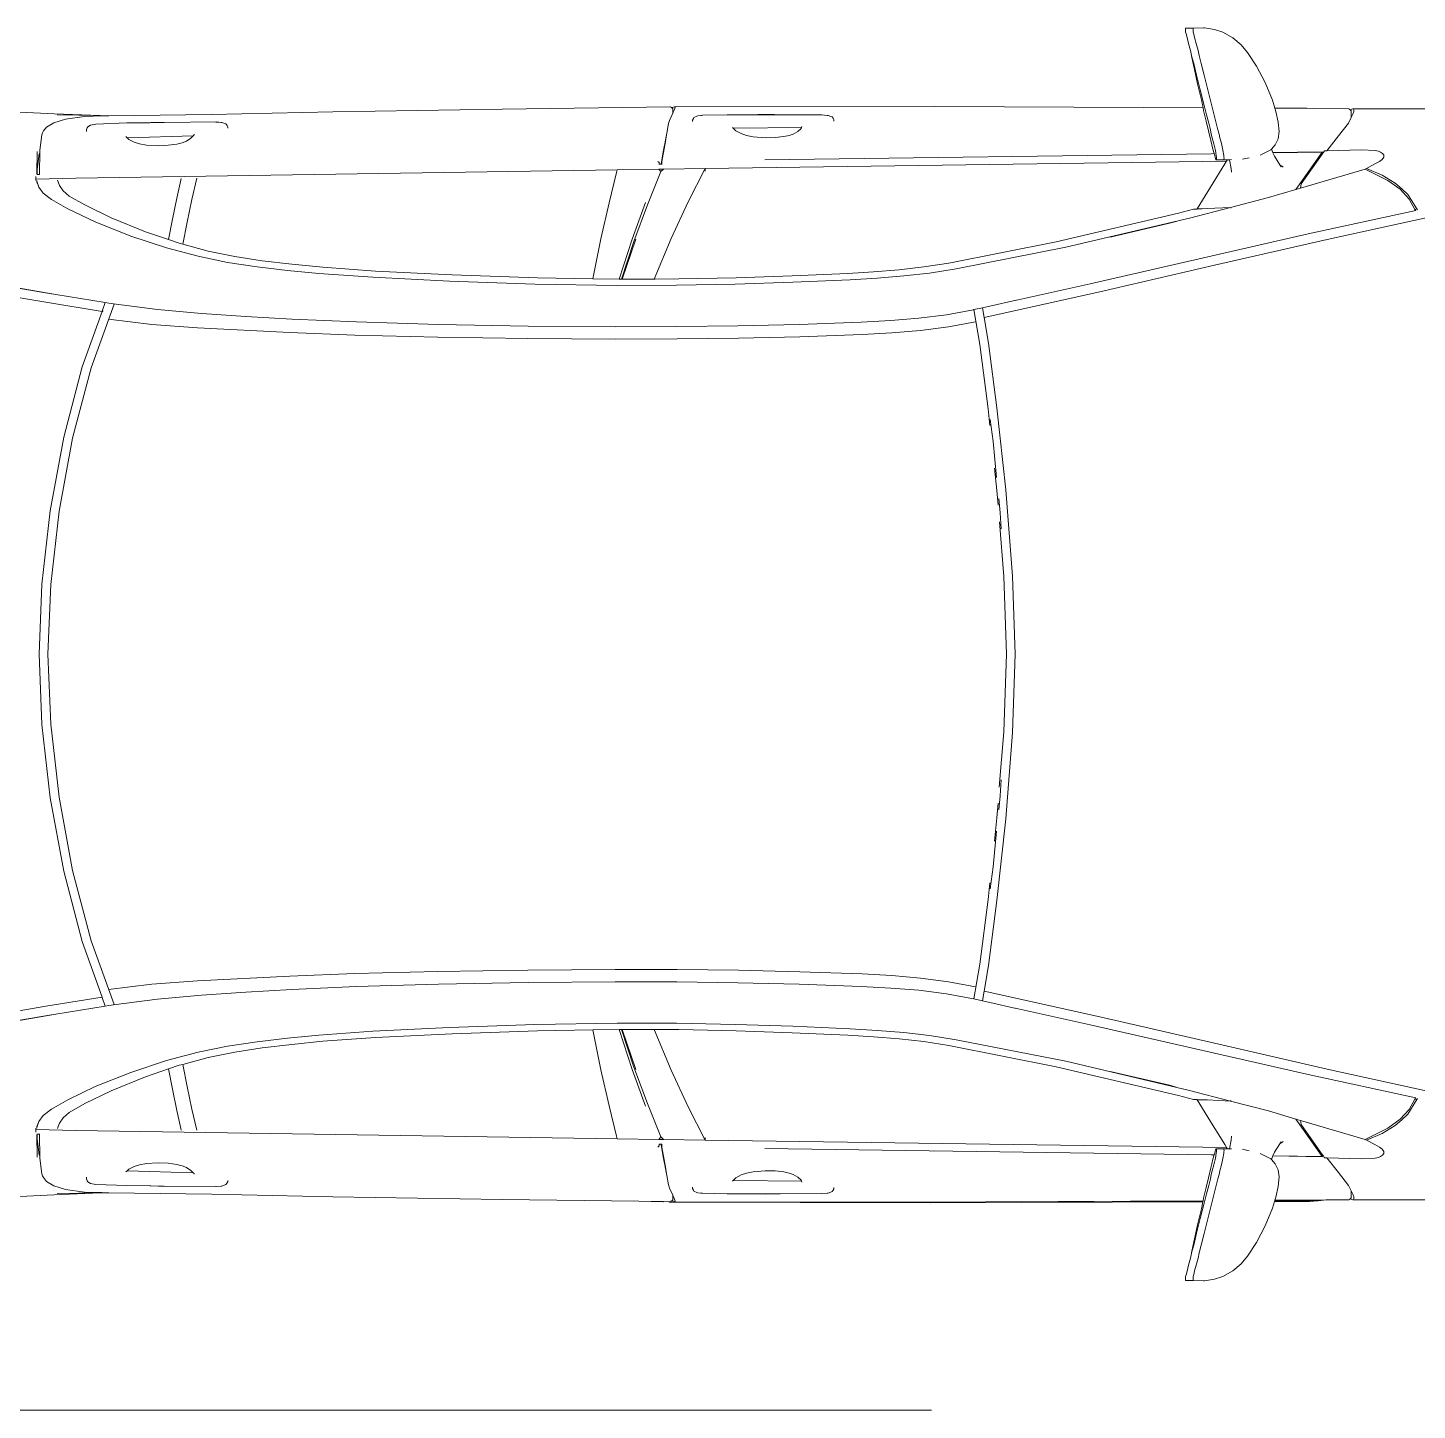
# Model space of a CAD drawing. Header units: inches. Extents: x 1944 to 3775, y -462 to 1299.
# Drawn here: x 3497.9 to 3585.2, y 1212.1 to 1298.9 of the extents above; entities that cross this region are included whole.
import ezdxf

# ---------------------------------------------------------------- set-up
doc = ezdxf.new("R2010")
doc.units = ezdxf.units.IN
doc.header["$MEASUREMENT"] = 0
doc.layers.add('CAR', color=173, linetype='Continuous', lineweight=13)

# ---------------------------------------------------------------- blocks, each defined once
blk = doc.blocks.new('A$C49653148')
at = {"layer": 'CAR'}
for p, q in [((97.583, 39.334), (97.085, 39.332)), ((97.085, 39.332), (97.085, 39.072)), ((97.564, 39.33), (97.556, 39.267)), ((97.583, 39.334), (97.564, 39.33)), ((97.583, 39.334), (98.211, 39.351)), ((98.277, 39.346), (98.211, 39.351)), ((98.909, 39.247), (98.277, 39.346)), ((97.085, 39.072), (97.125, 38.968)), ((97.125, 38.968), (97.185, 38.736)), ((97.185, 38.736), (97.265, 38.364)), ((97.556, 39.267), (97.56, 39.178)), ((97.56, 39.178), (97.574, 39.071)), ((97.574, 39.071), (97.599, 38.956)), ((97.599, 38.956), (97.657, 38.732)), ((97.657, 38.732), (97.753, 38.365)), ((99.433, 39.078), (98.909, 39.247)), ((100.053, 38.725), (99.433, 39.078)), ((100.574, 38.275), (100.053, 38.725)), ((97.265, 38.364), (97.405, 37.928)), ((97.405, 37.928), (97.465, 37.608)), ((97.465, 37.608), (97.469, 37.594)), ((97.485, 37.484), (97.469, 37.594)), ((97.469, 37.594), (97.605, 37.112)), ((97.753, 38.365), (97.876, 37.93)), ((97.876, 37.93), (97.952, 37.605)), ((97.952, 37.605), (98.077, 37.111)), ((100.98, 37.801), (100.574, 38.275)), ((101.545, 36.938), (100.98, 37.801)), ((97.645, 36.724), (97.485, 37.484)), ((97.605, 37.112), (97.785, 36.368)), ((97.845, 35.828), (97.645, 36.724)), ((98.077, 37.111), (98.26, 36.372)), ((102.087, 35.904), (101.545, 36.938)), ((97.785, 36.368), (98.005, 35.448)), ((98.085, 34.824), (97.845, 35.828)), ((98.26, 36.372), (99.12, 32.95)), ((102.545, 34.799), (102.087, 35.904)), ((98.005, 35.448), (98.265, 34.476)), ((26.025, 33.952), (23.868, 34.046)), ((43.533, 34.068), (35.905, 33.905)), ((54.165, 34.247), (43.533, 34.068)), ((64.745, 34.385), (54.165, 34.247)), ((64.793, 34.344), (64.745, 34.385)), ((64.874, 34.345), (64.793, 34.344)), ((64.796, 34.342), (64.793, 34.344)), ((64.815, 34.323), (64.796, 34.342)), ((64.815, 34.323), (64.874, 34.345)), ((64.876, 34.262), (64.815, 34.323)), ((64.874, 34.345), (64.985, 34.385)), ((64.876, 33.982), (64.876, 34.262)), ((64.903, 34.042), (64.876, 33.982)), ((64.995, 34.218), (64.903, 34.042)), ((81.349, 34.416), (64.985, 34.385)), ((64.985, 34.385), (65.036, 34.342)), ((65.036, 34.342), (64.995, 34.218)), ((94.453, 34.344), (81.349, 34.416)), ((98.189, 34.323), (94.453, 34.344)), ((98.188, 34.328), (94.453, 34.344)), ((98.188, 34.328), (98.085, 34.824)), ((98.189, 34.323), (98.188, 34.328)), ((98.225, 34.152), (98.189, 34.323)), ((98.385, 33.492), (98.225, 34.152)), ((98.265, 34.476), (98.405, 33.892)), ((102.7, 34.308), (102.545, 34.799)), ((102.7, 34.308), (104.701, 34.298)), ((102.704, 34.294), (102.7, 34.308)), ((105.129, 34.279), (102.704, 34.294)), ((102.767, 34.096), (102.704, 34.294)), ((102.915, 33.427), (102.767, 34.096)), ((105.129, 34.279), (104.701, 34.298)), ((107.345, 34.265), (105.129, 34.279)), ((107.406, 34.223), (107.345, 34.265)), ((107.435, 34.194), (107.406, 34.223)), ((107.435, 34.194), (107.585, 34.265)), ((107.486, 34.143), (107.435, 34.194)), ((107.486, 33.707), (107.486, 34.143)), ((107.585, 34.265), (107.631, 34.248)), ((116.585, 34.265), (107.585, 34.265)), ((107.657, 34.083), (107.588, 33.917)), ((107.631, 34.248), (107.649, 34.205)), ((107.649, 34.205), (107.657, 34.147)), ((107.657, 34.147), (107.657, 34.083)), ((26.011, 33.389), (25.545, 33.109)), ((26.75, 33.612), (26.011, 33.389)), ((26.025, 33.952), (28.91, 33.831)), ((28.91, 33.831), (26.218, 33.878)), ((27.934, 33.774), (26.75, 33.612)), ((27.89, 33.871), (28.91, 33.831)), ((29.028, 33.812), (27.934, 33.774)), ((28.137, 33.137), (28.321, 33.242)), ((28.321, 33.242), (28.64, 33.3)), ((28.64, 33.3), (30.598, 33.374)), ((28.91, 33.831), (29.219, 33.825)), ((29.388, 33.823), (29.028, 33.812)), ((29.219, 33.825), (29.388, 33.823)), ((29.459, 33.825), (29.388, 33.823)), ((29.459, 33.825), (35.905, 33.905)), ((30.598, 33.374), (32.036, 33.39)), ((32.036, 33.39), (32.938, 33.399)), ((32.036, 33.39), (32.109, 33.393)), ((32.109, 33.393), (32.586, 33.402)), ((32.586, 33.402), (32.938, 33.399)), ((32.938, 33.399), (36.228, 33.434)), ((36.18, 33.431), (36.509, 33.407)), ((36.228, 33.434), (36.509, 33.407)), ((36.509, 33.407), (36.566, 33.402)), ((36.566, 33.402), (36.809, 33.313)), ((36.809, 33.313), (36.895, 33.203)), ((36.895, 33.203), (36.933, 33.126)), ((64.622, 33.331), (64.516, 32.741)), ((64.648, 33.454), (64.622, 33.331)), ((64.67, 33.527), (64.648, 33.454)), ((64.876, 33.982), (64.67, 33.527)), ((66.124, 33.47), (66.125, 33.551)), ((66.125, 33.551), (66.175, 33.655)), ((66.213, 33.725), (66.175, 33.655)), ((66.213, 33.725), (66.397, 33.807)), ((66.461, 33.82), (66.397, 33.807)), ((66.461, 33.82), (66.651, 33.842)), ((66.651, 33.842), (66.701, 33.849)), ((66.753, 33.854), (66.701, 33.849)), ((66.753, 33.854), (68.307, 33.881)), ((68.307, 33.881), (68.657, 33.888)), ((68.657, 33.888), (68.686, 33.887)), ((68.686, 33.887), (69.882, 33.885)), ((69.882, 33.885), (70.234, 33.898)), ((69.882, 33.885), (71.637, 33.881)), ((70.234, 33.898), (70.687, 33.901)), ((70.687, 33.901), (71.261, 33.894)), ((71.261, 33.894), (71.637, 33.881)), ((71.637, 33.881), (74.241, 33.875)), ((74.241, 33.875), (74.577, 33.849)), ((74.577, 33.849), (74.634, 33.837)), ((74.634, 33.837), (74.818, 33.775)), ((74.818, 33.775), (74.89, 33.751)), ((74.89, 33.751), (74.964, 33.665)), ((74.964, 33.665), (74.999, 33.587)), ((74.999, 33.587), (74.998, 33.488)), ((98.525, 32.876), (98.385, 33.492)), ((98.405, 33.892), (98.545, 33.368)), ((98.545, 33.368), (98.645, 32.948)), ((102.977, 32.828), (102.915, 33.427)), ((107.312, 33.357), (106.702, 32.557)), ((107.399, 33.526), (107.312, 33.357)), ((107.368, 33.454), (107.312, 33.357)), ((107.486, 33.707), (107.399, 33.526)), ((107.588, 33.917), (107.486, 33.707)), ((25.257, 32.633), (25.125, 31.657)), ((25.295, 32.751), (25.257, 32.633)), ((25.35, 32.873), (25.295, 32.751)), ((25.545, 33.109), (25.35, 32.873)), ((28.055, 32.955), (28.098, 33.067)), ((28.056, 32.845), (28.055, 32.955)), ((28.137, 33.137), (28.098, 33.067)), ((30.607, 32.447), (30.537, 32.515)), ((30.607, 32.447), (30.636, 32.447)), ((30.713, 32.343), (30.607, 32.447)), ((30.636, 32.447), (34.759, 32.563)), ((31.058, 32.168), (30.713, 32.343)), ((34.617, 32.413), (34.335, 32.232)), ((34.759, 32.563), (34.617, 32.413)), ((34.813, 32.619), (34.759, 32.563)), ((34.813, 32.619), (34.829, 32.659)), ((36.933, 33.126), (36.934, 33.046)), ((64.378, 32.066), (64.462, 32.531)), ((64.447, 32.359), (64.395, 32.066)), ((64.516, 32.741), (64.447, 32.359)), ((64.462, 32.531), (64.488, 32.654)), ((64.488, 32.654), (64.51, 32.727)), ((64.51, 32.727), (64.516, 32.741)), ((68.672, 33.044), (68.631, 33.084)), ((68.672, 33.044), (68.709, 33.044)), ((68.835, 32.886), (68.672, 33.044)), ((68.709, 33.044), (72.959, 33.093)), ((69.175, 32.701), (68.835, 32.886)), ((69.513, 32.588), (69.175, 32.701)), ((69.937, 32.503), (69.513, 32.588)), ((70.675, 32.444), (69.937, 32.503)), ((71.305, 32.451), (70.675, 32.444)), ((71.863, 32.512), (71.305, 32.451)), ((72.196, 32.585), (71.863, 32.512)), ((72.451, 32.679), (72.196, 32.585)), ((72.734, 32.837), (72.451, 32.679)), ((72.936, 33.025), (72.734, 32.837)), ((72.986, 33.146), (72.936, 33.025)), ((98.685, 32.264), (98.525, 32.876)), ((98.645, 32.948), (98.705, 32.668)), ((98.705, 32.668), (98.765, 32.44)), ((98.765, 32.44), (98.865, 32.068)), ((99.12, 32.95), (99.189, 32.675)), ((99.189, 32.675), (99.249, 32.435)), ((99.249, 32.435), (99.341, 32.074)), ((102.721, 31.995), (102.913, 32.377)), ((102.913, 32.377), (102.977, 32.828)), ((106.702, 32.557), (105.951, 31.624)), ((24.965, 31.577), (24.945, 30.184)), ((24.965, 30.457), (25.097, 31.433)), ((25.097, 31.433), (25.123, 31.514)), ((25.123, 31.514), (25.105, 30.264)), ((25.125, 31.657), (25.123, 31.514)), ((31.39, 32.058), (31.058, 32.168)), ((31.819, 31.981), (31.39, 32.058)), ((32.553, 31.946), (31.819, 31.981)), ((33.182, 31.973), (32.553, 31.946)), ((33.74, 32.047), (33.182, 31.973)), ((34.061, 32.13), (33.74, 32.047)), ((34.335, 32.232), (34.061, 32.13)), ((64.146, 30.806), (64.287, 31.559)), ((64.381, 31.986), (64.2, 30.957)), ((64.287, 31.559), (64.364, 31.985)), ((64.364, 31.985), (64.378, 32.066)), ((64.364, 31.985), (64.381, 31.986)), ((64.395, 32.066), (64.378, 32.066)), ((64.395, 32.066), (64.381, 31.986)), ((98.693, 31.441), (70.665, 31.049)), ((98.745, 32.004), (98.685, 32.264)), ((98.693, 31.441), (98.883, 31.444)), ((98.805, 31.72), (98.745, 32.004)), ((98.883, 31.444), (98.805, 31.72)), ((98.865, 32.068), (98.965, 31.652)), ((98.885, 31.436), (98.883, 31.444)), ((98.925, 31.316), (98.885, 31.436)), ((98.965, 31.652), (99.005, 31.336)), ((99.341, 32.074), (99.435, 31.66)), ((99.435, 31.66), (99.494, 31.336)), ((101.776, 31.354), (102.438, 31.692)), ((102.438, 31.692), (102.479, 31.735)), ((102.479, 31.735), (102.721, 31.995)), ((102.571, 31.507), (102.479, 31.735)), ((102.571, 31.507), (105.66, 31.56)), ((102.574, 31.5), (102.571, 31.507)), ((102.574, 31.5), (105.673, 31.548)), ((102.665, 31.277), (102.574, 31.5)), ((105.676, 31.548), (104.832, 30.349)), ((105.66, 31.56), (105.673, 31.548)), ((105.673, 31.548), (105.676, 31.548)), ((105.676, 31.548), (105.676, 31.544)), ((105.676, 31.544), (105.732, 31.489)), ((105.676, 31.544), (105.678, 31.413)), ((105.732, 31.489), (105.678, 31.413)), ((105.825, 31.62), (105.732, 31.489)), ((105.951, 31.624), (105.825, 31.62)), ((108.129, 31.689), (105.951, 31.624)), ((108.993, 31.641), (108.129, 31.689)), ((109.209, 31.602), (108.993, 31.641)), ((109.329, 31.54), (109.209, 31.602)), ((109.453, 31.456), (109.329, 31.54)), ((109.453, 31.456), (109.537, 31.362)), ((63.945, 30.96), (64.025, 30.88)), ((64.025, 30.88), (64.025, 30.761)), ((64.031, 30.777), (64.141, 30.778)), ((64.141, 30.778), (64.145, 30.8)), ((64.201, 30.779), (64.141, 30.778)), ((64.145, 30.8), (64.146, 30.806)), ((64.145, 30.8), (64.201, 30.8)), ((64.146, 30.806), (64.201, 30.807)), ((64.2, 30.957), (64.201, 30.807)), ((64.201, 30.807), (64.201, 30.8)), ((64.201, 30.8), (64.201, 30.779)), ((64.201, 30.779), (64.201, 30.761)), ((66.927, 30.518), (99.665, 30.976)), ((98.649, 29.343), (99.553, 30.797)), ((98.938, 31.247), (98.925, 31.316)), ((98.945, 31.208), (98.938, 31.247)), ((98.965, 31.132), (98.945, 31.208)), ((98.985, 31.068), (98.965, 31.132)), ((99.005, 31.052), (98.985, 31.068)), ((99.005, 31.336), (99.025, 31.252)), ((99.025, 31.092), (99.005, 31.052)), ((99.486, 31.056), (99.005, 31.052)), ((99.025, 31.092), (99.025, 31.252)), ((99.498, 31.098), (99.486, 31.056)), ((99.719, 31.063), (99.486, 31.056)), ((99.494, 31.336), (99.501, 31.246)), ((99.503, 31.163), (99.498, 31.098)), ((99.501, 31.246), (99.503, 31.163)), ((99.553, 30.797), (99.665, 30.976)), ((99.665, 30.976), (99.719, 31.063)), ((99.838, 31.066), (99.719, 31.063)), ((99.978, 31.071), (99.838, 31.066)), ((99.947, 30.512), (99.838, 31.066)), ((100.658, 31.093), (100.668, 31.093)), ((101.09, 31.18), (100.668, 31.093)), ((103.006, 30.741), (102.665, 31.277)), ((103.221, 30.599), (103.006, 30.741)), ((103.084, 30.619), (103.006, 30.741)), ((105.678, 31.413), (104.345, 29.54)), ((108.445, 30.52), (108.967, 30.796)), ((109.279, 30.959), (108.967, 30.796)), ((109.443, 31.075), (109.279, 30.959)), ((109.538, 31.222), (109.443, 31.075)), ((109.537, 31.362), (109.538, 31.222)), ((24.881, 29.99), (24.878, 29.838)), ((24.878, 29.838), (27.381, 29.907)), ((24.878, 29.838), (24.88, 29.754)), ((24.882, 30.013), (24.881, 29.992)), ((24.881, 29.99), (24.881, 29.992)), ((24.938, 29.684), (24.932, 29.756)), ((24.948, 29.656), (24.938, 29.684)), ((24.961, 30.141), (24.946, 30.141)), ((24.949, 29.725), (25.073, 29.336)), ((24.961, 30.141), (24.965, 30.457)), ((25.105, 30.145), (24.961, 30.141)), ((25.105, 30.264), (25.105, 30.145)), ((25.105, 30.145), (25.105, 30.126)), ((26.28, 29.668), (26.243, 29.775)), ((27.381, 29.907), (61.399, 30.437)), ((33.977, 29.776), (33.741, 28.656)), ((34.002, 29.894), (33.977, 29.776)), ((34.681, 28.564), (34.982, 29.899)), ((61.355, 30.26), (60.883, 28.363)), ((61.399, 30.437), (61.355, 30.26)), ((63.997, 30.476), (61.399, 30.437)), ((64.138, 30.318), (63.292, 28.223)), ((64.29, 30.48), (63.997, 30.476)), ((64.116, 30.343), (63.997, 30.476)), ((64.138, 30.318), (64.116, 30.343)), ((64.29, 30.48), (64.138, 30.318)), ((66.927, 30.52), (64.29, 30.48)), ((66.927, 30.518), (65.854, 28.422)), ((66.927, 30.52), (66.927, 30.518)), ((66.927, 30.518), (66.927, 30.343)), ((99.947, 30.512), (99.966, 30.275)), ((104.832, 30.349), (104.01, 29.189)), ((108.365, 30.473), (104.305, 29.276)), ((108.46, 30.513), (108.365, 30.473)), ((109.785, 29.765), (108.365, 30.473)), ((108.445, 30.52), (108.46, 30.513)), ((108.46, 30.513), (109.439, 30.09)), ((109.439, 30.09), (110.246, 29.589)), ((110.565, 29.205), (109.785, 29.765)), ((25.042, 29.415), (24.948, 29.656)), ((25.05, 29.401), (25.042, 29.415)), ((25.073, 29.336), (25.347, 28.965)), ((25.347, 28.965), (25.858, 28.565)), ((26.356, 29.453), (26.28, 29.668)), ((26.597, 29.106), (26.356, 29.453)), ((26.972, 28.784), (26.597, 29.106)), ((97.809, 27.984), (98.649, 29.343)), ((104.01, 29.189), (102.299, 28.685)), ((104.305, 29.276), (104.01, 29.189)), ((104.305, 29.276), (104.345, 29.54)), ((110.246, 29.589), (110.665, 29.245)), ((111.14, 28.587), (110.565, 29.205)), ((110.665, 29.245), (111.058, 28.879)), ((111.058, 28.879), (111.618, 27.97)), ((25.858, 28.565), (26.887, 27.982)), ((26.887, 27.982), (28.605, 27.157)), ((27.956, 28.225), (26.972, 28.784)), ((29.609, 27.422), (27.956, 28.225)), ((33.741, 28.656), (33.469, 27.325)), ((34.376, 27.147), (34.681, 28.564)), ((60.883, 28.363), (60.367, 26.095)), ((63.164, 28.382), (62.341, 26.083)), ((63.292, 28.223), (62.446, 25.923)), ((65.854, 28.422), (64.78, 26.112)), ((97.587, 27.955), (96.652, 27.716)), ((97.341, 27.399), (99.92, 28.064)), ((97.808, 27.965), (97.587, 27.955)), ((98.443, 27.995), (97.808, 27.965)), ((97.808, 27.965), (97.809, 27.984)), ((98.443, 27.995), (97.809, 27.984)), ((99.903, 28.064), (98.443, 27.995)), ((102.299, 28.685), (99.903, 28.064)), ((99.92, 28.064), (99.903, 28.064)), ((99.931, 28.015), (99.92, 28.064)), ((111.498, 27.944), (111.14, 28.587)), ((111.618, 27.97), (111.498, 27.944)), ((111.541, 27.867), (111.498, 27.944)), ((111.618, 27.97), (111.657, 27.907)), ((28.605, 27.157), (30.842, 26.264)), ((31.758, 26.543), (29.609, 27.422)), ((33.469, 27.325), (33.22, 26.044)), ((34.101, 25.758), (34.376, 27.147)), ((96.652, 27.716), (88.961, 25.902)), ((89.563, 25.563), (97.341, 27.399)), ((96.075, 27.072), (92.344, 26.201)), ((96.507, 27.184), (96.075, 27.072)), ((104.786, 26.399), (111.541, 27.867)), ((105.989, 26.06), (112.964, 27.577)), ((30.842, 26.264), (33.085, 25.524)), ((33.22, 26.044), (31.758, 26.543)), ((104.786, 26.399), (91.09, 23.271)), ((33.085, 25.524), (35.064, 24.996)), ((33.885, 25.817), (33.22, 26.044)), ((34.101, 25.758), (33.885, 25.817)), ((35.703, 25.32), (34.101, 25.758)), ((37.37, 24.983), (35.703, 25.32)), ((60.367, 26.095), (59.854, 23.589)), ((62.341, 26.083), (61.509, 23.562)), ((62.446, 25.923), (61.653, 23.56)), ((62.57, 26.083), (61.714, 23.561)), ((64.78, 26.112), (63.709, 23.57)), ((88.961, 25.902), (82.227, 24.572)), ((82.691, 24.208), (89.563, 25.563)), ((98.906, 24.435), (105.989, 26.06)), ((35.064, 24.996), (36.925, 24.618)), ((36.925, 24.618), (38.77, 24.336)), ((39.096, 24.719), (37.37, 24.983)), ((40.957, 24.5), (39.096, 24.719)), ((42.903, 24.308), (40.957, 24.5)), ((82.227, 24.572), (80.651, 24.33)), ((91.707, 22.771), (98.906, 24.435)), ((38.77, 24.336), (40.691, 24.112)), ((40.691, 24.112), (42.65, 23.922)), ((42.65, 23.922), (46.05, 23.677)), ((46.207, 24.074), (42.903, 24.308)), ((46.05, 23.677), (50.869, 23.434)), ((51.017, 23.834), (46.207, 24.074)), ((56.395, 23.647), (51.017, 23.834)), ((59.854, 23.589), (56.395, 23.647)), ((61.509, 23.562), (59.854, 23.589)), ((61.6, 23.56), (61.509, 23.562)), ((61.509, 23.562), (61.509, 23.56)), ((63.709, 23.57), (61.714, 23.561)), ((63.768, 23.57), (63.709, 23.57)), ((65.253, 23.577), (63.768, 23.57)), ((68.858, 23.649), (65.253, 23.577)), ((72.39, 23.767), (68.858, 23.649)), ((75.868, 23.925), (72.39, 23.767)), ((77.489, 24.021), (75.868, 23.925)), ((76.025, 23.528), (77.726, 23.627)), ((79.101, 24.154), (77.489, 24.021)), ((77.726, 23.627), (79.39, 23.763)), ((80.651, 24.33), (79.101, 24.154)), ((79.39, 23.763), (81.001, 23.946)), ((81.001, 23.946), (82.691, 24.208)), ((25.507, 22.11), (21.571, 22.771)), ((21.823, 23.33), (25.742, 22.664)), ((22.147, 23.284), (26.14, 22.6)), ((50.869, 23.434), (56.216, 23.246)), ((56.216, 23.246), (61.4, 23.16)), ((61.4, 23.16), (65.109, 23.176)), ((61.653, 23.56), (61.6, 23.56)), ((61.714, 23.561), (61.653, 23.56)), ((65.109, 23.176), (68.798, 23.248)), ((68.798, 23.248), (72.433, 23.367)), ((72.433, 23.367), (76.025, 23.528)), ((84.438, 21.149), (91.707, 22.771)), ((86.397, 22.223), (91.09, 23.271)), ((29.035, 21.537), (25.507, 22.11)), ((25.742, 22.664), (26.14, 22.6)), ((26.14, 22.6), (29.236, 22.097)), ((26.14, 22.6), (29.235, 22.093)), ((29.791, 21.999), (28.346, 17.988)), ((29.043, 21.56), (29.235, 22.093)), ((29.235, 22.093), (29.236, 22.097)), ((29.236, 22.097), (29.238, 22.101)), ((29.466, 22.059), (29.238, 22.101)), ((29.466, 22.059), (29.746, 22.014)), ((29.744, 22.008), (29.466, 22.059)), ((29.746, 22.014), (29.744, 22.008)), ((29.791, 21.999), (29.744, 22.008)), ((32.517, 21.655), (29.746, 22.014)), ((29.802, 21.992), (29.791, 21.999)), ((84.333, 21.762), (84.787, 21.863)), ((84.334, 21.761), (84.787, 21.863)), ((86.448, 22.239), (84.787, 21.863)), ((27.786, 18.05), (29.035, 21.537)), ((29.035, 21.537), (29.062, 21.533)), ((29.076, 21.531), (29.062, 21.533)), ((29.09, 21.565), (29.076, 21.531)), ((29.452, 21.047), (32.173, 20.719)), ((35.275, 21.404), (32.517, 21.655)), ((38.071, 21.217), (35.275, 21.404)), ((40.953, 21.052), (38.071, 21.217)), ((45.012, 20.873), (40.953, 21.052)), ((78.57, 20.962), (76.724, 20.867)), ((80.339, 21.104), (78.57, 20.962)), ((82.074, 21.323), (80.339, 21.104)), ((83.777, 21.639), (82.074, 21.323)), ((83.777, 21.639), (83.77, 21.636)), ((83.796, 21.648), (83.777, 21.639)), ((84.333, 21.763), (83.796, 21.648)), ((84.165, 19.468), (83.796, 21.648)), ((84.333, 21.763), (84.333, 21.762)), ((84.333, 21.762), (84.334, 21.761)), ((84.334, 21.761), (84.438, 21.149)), ((84.438, 21.149), (84.711, 19.549)), ((32.173, 20.719), (35.023, 20.507)), ((40.834, 20.212), (35.023, 20.507)), ((40.834, 20.212), (44.914, 20.044)), ((50.174, 20.724), (45.012, 20.873)), ((55.803, 20.619), (50.174, 20.724)), ((61.261, 20.571), (55.803, 20.619)), ((65.144, 20.579), (61.261, 20.571)), ((68.972, 20.628), (65.144, 20.579)), ((72.81, 20.723), (68.972, 20.628)), ((76.724, 20.867), (72.81, 20.723)), ((72.862, 19.94), (76.786, 20.08)), ((76.786, 20.08), (78.643, 20.181)), ((78.643, 20.181), (80.438, 20.334)), ((80.438, 20.334), (82.198, 20.564)), ((82.198, 20.564), (83.904, 20.882)), ((44.914, 20.044), (50.117, 19.919)), ((50.117, 19.919), (55.785, 19.837)), ((55.785, 19.837), (61.26, 19.8)), ((61.26, 19.8), (65.153, 19.806)), ((65.153, 19.806), (69.002, 19.85)), ((69.002, 19.85), (72.862, 19.94)), ((84.692, 15.412), (84.165, 19.468)), ((84.711, 19.549), (85.242, 15.472)), ((26.627, 13.627), (27.786, 18.05)), ((28.346, 17.988), (27.188, 13.582)), ((84.803, 14.375), (84.692, 15.412)), ((85.242, 15.472), (85.79, 10.326)), ((84.999, 13.356), (84.825, 14.738)), ((25.778, 9.018), (26.627, 13.627)), ((27.188, 13.582), (26.337, 8.983)), ((85.22, 11.112), (84.999, 13.356)), ((85.238, 10.282), (85.088, 11.693)), ((85.31, 9.373), (85.238, 10.282)), ((85.439, 8.884), (85.351, 9.782)), ((85.79, 10.326), (86.218, 4.904)), ((25.257, 4.413), (25.778, 9.018)), ((26.337, 8.983), (25.813, 4.389)), ((85.507, 7.871), (85.439, 8.884)), ((85.666, 4.877), (85.394, 8.314)), ((25.08, 0), (25.257, 4.413)), ((25.813, 4.389), (25.634, 0)), ((85.836, 0), (85.666, 4.877)), ((86.218, 4.904), (86.388, 0)), ((25.257, -4.413), (25.08, 0)), ((25.634, 0), (25.813, -4.389)), ((85.666, -4.877), (85.836, 0)), ((86.388, 0), (86.218, -4.904)), ((25.778, -9.018), (25.257, -4.413)), ((25.813, -4.389), (26.337, -8.983)), ((85.392, -8.34), (85.666, -4.877)), ((86.218, -4.904), (85.79, -10.326)), ((85.439, -8.884), (85.506, -7.884)), ((26.627, -13.627), (25.778, -9.018)), ((26.337, -8.983), (27.188, -13.582)), ((85.238, -10.282), (85.313, -9.342)), ((85.352, -9.774), (85.439, -8.884)), ((85.083, -11.736), (85.238, -10.282)), ((85.79, -10.326), (85.242, -15.472)), ((84.999, -13.356), (85.219, -11.118)), ((27.786, -18.05), (26.627, -13.627)), ((27.188, -13.582), (28.346, -17.988)), ((84.826, -14.735), (84.999, -13.356)), ((84.692, -15.412), (84.805, -14.356)), ((84.165, -19.468), (84.692, -15.412)), ((85.242, -15.472), (84.711, -19.549)), ((29.035, -21.537), (27.786, -18.05)), ((28.346, -17.988), (29.791, -21.999)), ((44.914, -20.044), (40.834, -20.212)), ((50.117, -19.919), (44.914, -20.044)), ((55.785, -19.837), (50.117, -19.919)), ((61.26, -19.8), (55.785, -19.837)), ((65.153, -19.806), (61.26, -19.8)), ((69.002, -19.85), (65.153, -19.806)), ((72.862, -19.94), (69.002, -19.85)), ((76.786, -20.08), (72.862, -19.94)), ((83.796, -21.648), (84.165, -19.468)), ((84.711, -19.549), (84.438, -21.149)), ((32.173, -20.719), (29.452, -21.047)), ((35.023, -20.507), (32.173, -20.719)), ((40.834, -20.212), (35.023, -20.507)), ((40.953, -21.052), (45.012, -20.873)), ((45.012, -20.873), (50.174, -20.724)), ((50.174, -20.724), (55.803, -20.619)), ((55.803, -20.619), (61.261, -20.571)), ((61.261, -20.571), (65.144, -20.579)), ((65.144, -20.579), (68.972, -20.628)), ((68.972, -20.628), (72.81, -20.723)), ((72.81, -20.723), (76.724, -20.867)), ((76.724, -20.867), (78.57, -20.962)), ((78.643, -20.181), (76.786, -20.08)), ((80.438, -20.334), (78.643, -20.181)), ((82.198, -20.564), (80.438, -20.334)), ((83.904, -20.882), (82.198, -20.564)), ((29.035, -21.537), (25.507, -22.11)), ((29.235, -22.093), (29.044, -21.56)), ((29.746, -22.014), (32.517, -21.655)), ((32.517, -21.655), (35.275, -21.404)), ((35.275, -21.404), (38.071, -21.217)), ((38.071, -21.217), (40.953, -21.052)), ((78.57, -20.962), (80.339, -21.104)), ((80.339, -21.104), (82.074, -21.323)), ((82.074, -21.323), (83.777, -21.639)), ((83.77, -21.636), (83.777, -21.639)), ((83.777, -21.639), (83.796, -21.648)), ((83.796, -21.648), (84.333, -21.763)), ((84.334, -21.761), (84.333, -21.762)), ((84.786, -21.863), (84.333, -21.762)), ((84.333, -21.762), (84.333, -21.763)), ((84.438, -21.149), (84.334, -21.761)), ((84.786, -21.863), (84.334, -21.761)), ((84.438, -21.149), (91.707, -22.771)), ((25.507, -22.11), (21.571, -22.771)), ((21.823, -23.33), (25.742, -22.664)), ((26.14, -22.6), (22.147, -23.284)), ((25.742, -22.664), (26.14, -22.6)), ((26.14, -22.6), (29.235, -22.093)), ((29.236, -22.097), (26.14, -22.6)), ((29.236, -22.097), (29.235, -22.093)), ((29.238, -22.101), (29.236, -22.097)), ((29.238, -22.101), (29.466, -22.059)), ((29.466, -22.059), (29.744, -22.008)), ((29.746, -22.014), (29.466, -22.059)), ((29.744, -22.008), (29.791, -21.999)), ((29.744, -22.008), (29.746, -22.014)), ((29.791, -21.999), (29.802, -21.992)), ((84.786, -21.863), (86.448, -22.239)), ((91.09, -23.271), (86.397, -22.223)), ((50.869, -23.434), (46.05, -23.677)), ((56.216, -23.246), (50.869, -23.434)), ((61.4, -23.16), (56.216, -23.246)), ((65.109, -23.176), (61.4, -23.16)), ((61.509, -23.562), (61.6, -23.56)), ((61.6, -23.56), (61.653, -23.56)), ((61.653, -23.56), (62.446, -25.923)), ((61.653, -23.56), (61.714, -23.561)), ((61.714, -23.561), (62.57, -26.083)), ((61.714, -23.561), (63.709, -23.57)), ((68.798, -23.248), (65.109, -23.176)), ((72.433, -23.367), (68.798, -23.248)), ((76.025, -23.528), (72.433, -23.367)), ((77.726, -23.627), (76.025, -23.528)), ((104.786, -26.399), (91.09, -23.271)), ((91.707, -22.771), (98.906, -24.435)), ((38.77, -24.336), (36.925, -24.618)), ((40.691, -24.112), (38.77, -24.336)), ((42.65, -23.922), (40.691, -24.112)), ((40.957, -24.5), (42.903, -24.308)), ((46.05, -23.677), (42.65, -23.922)), ((42.903, -24.308), (46.207, -24.074)), ((46.207, -24.074), (51.017, -23.834)), ((51.017, -23.834), (56.395, -23.647)), ((56.395, -23.647), (59.854, -23.589)), ((59.854, -23.589), (61.509, -23.562)), ((59.854, -23.589), (60.367, -26.095)), ((61.509, -23.562), (62.341, -26.083)), ((63.709, -23.57), (64.78, -26.112)), ((63.709, -23.57), (63.768, -23.57)), ((63.768, -23.57), (65.253, -23.577)), ((65.253, -23.577), (68.858, -23.649)), ((68.858, -23.649), (72.39, -23.767)), ((72.39, -23.767), (75.868, -23.925)), ((75.868, -23.925), (77.489, -24.021)), ((77.489, -24.021), (79.101, -24.154)), ((79.39, -23.763), (77.726, -23.627)), ((79.101, -24.154), (80.651, -24.33)), ((81.001, -23.946), (79.39, -23.763)), ((80.651, -24.33), (82.227, -24.572)), ((82.691, -24.208), (81.001, -23.946)), ((89.563, -25.563), (82.691, -24.208)), ((35.064, -24.996), (33.085, -25.524)), ((36.925, -24.618), (35.064, -24.996)), ((35.703, -25.32), (37.37, -24.983)), ((37.37, -24.983), (39.096, -24.719)), ((39.096, -24.719), (40.957, -24.5)), ((82.227, -24.572), (88.961, -25.902)), ((98.906, -24.435), (105.989, -26.06)), ((33.085, -25.524), (30.842, -26.264)), ((31.758, -26.543), (33.22, -26.044)), ((33.22, -26.044), (33.885, -25.817)), ((33.22, -26.044), (33.469, -27.325)), ((33.885, -25.817), (34.101, -25.758)), ((34.101, -25.758), (34.113, -25.755)), ((34.376, -27.147), (34.101, -25.758)), ((34.113, -25.755), (35.703, -25.32)), ((60.367, -26.095), (60.883, -28.363)), ((62.341, -26.083), (63.164, -28.382)), ((62.446, -25.923), (63.292, -28.223)), ((64.78, -26.112), (65.854, -28.422)), ((88.961, -25.902), (96.652, -27.716)), ((97.341, -27.399), (89.563, -25.563)), ((105.989, -26.06), (112.964, -27.577)), ((30.842, -26.264), (28.605, -27.157)), ((29.609, -27.422), (31.758, -26.543)), ((92.344, -26.201), (96.075, -27.072)), ((111.541, -27.867), (104.786, -26.399)), ((28.605, -27.157), (26.887, -27.982)), ((27.956, -28.225), (29.609, -27.422)), ((33.469, -27.325), (33.741, -28.656)), ((34.681, -28.564), (34.376, -27.147)), ((96.075, -27.072), (96.507, -27.184)), ((96.652, -27.716), (97.587, -27.955)), ((99.92, -28.064), (97.341, -27.399)), ((111.498, -27.944), (111.541, -27.867)), ((111.657, -27.907), (111.618, -27.97)), ((25.858, -28.565), (25.347, -28.965)), ((26.887, -27.982), (25.858, -28.565)), ((26.597, -29.106), (26.972, -28.784)), ((26.972, -28.784), (27.956, -28.225)), ((33.741, -28.656), (33.977, -29.776)), ((34.982, -29.899), (34.681, -28.564)), ((60.883, -28.363), (61.355, -30.26)), ((63.292, -28.223), (64.138, -30.318)), ((65.854, -28.422), (66.927, -30.518)), ((97.587, -27.955), (97.808, -27.965)), ((97.809, -27.984), (97.808, -27.965)), ((97.808, -27.965), (98.443, -27.995)), ((98.649, -29.343), (97.809, -27.984)), ((97.809, -27.984), (98.443, -27.995)), ((98.443, -27.995), (99.903, -28.064)), ((99.903, -28.064), (102.299, -28.685)), ((99.903, -28.064), (99.92, -28.064)), ((99.92, -28.064), (99.931, -28.015)), ((102.299, -28.685), (104.01, -29.189)), ((110.565, -29.205), (111.14, -28.587)), ((111.618, -27.97), (111.058, -28.879)), ((111.14, -28.587), (111.498, -27.944)), ((111.498, -27.944), (111.618, -27.97)), ((24.938, -29.684), (24.948, -29.656)), ((24.948, -29.656), (25.042, -29.415)), ((25.073, -29.336), (24.949, -29.725)), ((25.042, -29.415), (25.05, -29.401)), ((25.347, -28.965), (25.073, -29.336)), ((26.243, -29.775), (26.28, -29.668)), ((26.28, -29.668), (26.356, -29.453)), ((26.356, -29.453), (26.597, -29.106)), ((99.553, -30.797), (98.649, -29.343)), ((104.01, -29.189), (104.832, -30.349)), ((104.01, -29.189), (104.305, -29.276)), ((104.305, -29.276), (108.365, -30.473)), ((104.345, -29.54), (104.305, -29.276)), ((104.345, -29.54), (105.678, -31.413)), ((110.246, -29.589), (109.439, -30.09)), ((109.785, -29.765), (110.565, -29.205)), ((110.665, -29.245), (110.246, -29.589)), ((111.058, -28.879), (110.665, -29.245)), ((24.88, -29.754), (24.878, -29.838)), ((27.381, -29.907), (24.878, -29.838)), ((24.878, -29.838), (24.881, -29.99)), ((24.881, -29.992), (24.881, -29.99)), ((24.881, -29.992), (24.882, -30.013)), ((24.932, -29.756), (24.938, -29.684)), ((24.945, -30.184), (24.965, -31.577)), ((24.946, -30.141), (24.961, -30.141)), ((24.965, -30.457), (24.961, -30.141)), ((24.961, -30.141), (25.105, -30.145)), ((25.097, -31.433), (24.965, -30.457)), ((25.105, -30.126), (25.105, -30.145)), ((25.105, -30.145), (25.105, -30.264)), ((25.105, -30.264), (25.123, -31.514)), ((27.381, -29.907), (61.399, -30.437)), ((33.977, -29.776), (34.002, -29.894)), ((61.355, -30.26), (61.399, -30.437)), ((61.399, -30.437), (63.997, -30.476)), ((63.997, -30.476), (64.138, -30.318)), ((64.29, -30.48), (63.997, -30.476)), ((64.138, -30.318), (64.29, -30.48)), ((64.29, -30.48), (66.927, -30.52)), ((66.927, -30.518), (66.927, -30.343)), ((66.927, -30.518), (66.927, -30.52)), ((66.927, -30.518), (99.665, -30.976)), ((99.838, -31.066), (99.947, -30.512)), ((99.966, -30.275), (99.947, -30.512)), ((104.832, -30.349), (105.676, -31.548)), ((108.365, -30.473), (109.785, -29.765)), ((108.365, -30.473), (108.46, -30.513)), ((108.46, -30.513), (108.445, -30.52)), ((108.445, -30.52), (108.967, -30.796)), ((109.439, -30.09), (108.46, -30.513)), ((64.025, -30.88), (63.945, -30.96)), ((64.025, -30.761), (64.025, -30.88)), ((64.031, -30.777), (64.141, -30.778)), ((64.141, -30.778), (64.201, -30.779)), ((64.145, -30.8), (64.141, -30.778)), ((64.201, -30.8), (64.145, -30.8)), ((64.146, -30.806), (64.145, -30.8)), ((64.201, -30.807), (64.146, -30.806)), ((64.287, -31.559), (64.146, -30.806)), ((64.201, -30.807), (64.2, -30.957)), ((64.2, -30.957), (64.381, -31.986)), ((64.201, -30.761), (64.201, -30.779)), ((64.201, -30.779), (64.201, -30.8)), ((64.201, -30.8), (64.201, -30.807)), ((98.693, -31.441), (70.665, -31.049)), ((98.885, -31.436), (98.925, -31.316)), ((98.925, -31.316), (98.938, -31.247)), ((98.938, -31.247), (98.945, -31.208)), ((98.945, -31.208), (98.965, -31.132)), ((98.965, -31.132), (98.985, -31.068)), ((99.005, -31.336), (98.965, -31.652)), ((98.985, -31.068), (99.005, -31.052)), ((99.005, -31.052), (99.486, -31.056)), ((99.005, -31.052), (99.025, -31.092)), ((99.025, -31.252), (99.005, -31.336)), ((99.025, -31.092), (99.025, -31.252)), ((99.494, -31.336), (99.435, -31.66)), ((99.486, -31.056), (99.498, -31.098)), ((99.486, -31.056), (99.719, -31.063)), ((99.501, -31.246), (99.494, -31.336)), ((99.498, -31.098), (99.503, -31.163)), ((99.503, -31.163), (99.501, -31.246)), ((99.665, -30.976), (99.553, -30.797)), ((99.719, -31.063), (99.665, -30.976)), ((99.719, -31.063), (99.838, -31.066)), ((99.838, -31.066), (99.978, -31.071)), ((100.668, -31.093), (100.658, -31.093)), ((101.09, -31.18), (100.668, -31.093)), ((102.438, -31.692), (101.776, -31.354)), ((102.574, -31.5), (102.665, -31.277)), ((102.665, -31.277), (103.006, -30.741)), ((103.006, -30.741), (103.221, -30.599)), ((103.006, -30.741), (103.084, -30.619)), ((105.678, -31.413), (105.676, -31.544)), ((105.678, -31.413), (105.732, -31.489)), ((108.967, -30.796), (109.279, -30.959)), ((109.279, -30.959), (109.443, -31.075)), ((109.443, -31.075), (109.538, -31.222)), ((109.537, -31.362), (109.453, -31.456)), ((109.538, -31.222), (109.537, -31.362)), ((25.123, -31.514), (25.097, -31.433)), ((25.123, -31.514), (25.125, -31.657)), ((25.125, -31.657), (25.257, -32.633)), ((30.713, -32.343), (31.058, -32.168)), ((31.058, -32.168), (31.39, -32.058)), ((31.39, -32.058), (31.819, -31.981)), ((31.819, -31.981), (32.553, -31.946)), ((32.553, -31.946), (33.182, -31.973)), ((33.182, -31.973), (33.74, -32.047)), ((33.74, -32.047), (34.061, -32.13)), ((34.061, -32.13), (34.335, -32.232)), ((34.335, -32.232), (34.617, -32.413)), ((64.364, -31.985), (64.287, -31.559)), ((64.381, -31.986), (64.364, -31.985)), ((64.378, -32.066), (64.364, -31.985)), ((64.378, -32.066), (64.395, -32.066)), ((64.462, -32.531), (64.378, -32.066)), ((64.381, -31.986), (64.395, -32.066)), ((64.395, -32.066), (64.447, -32.359)), ((98.525, -32.876), (98.685, -32.264)), ((98.685, -32.264), (98.745, -32.004)), ((98.883, -31.444), (98.693, -31.441)), ((98.745, -32.004), (98.805, -31.72)), ((98.865, -32.068), (98.765, -32.44)), ((98.805, -31.72), (98.883, -31.444)), ((98.965, -31.652), (98.865, -32.068)), ((98.883, -31.444), (98.885, -31.436)), ((99.341, -32.074), (99.249, -32.435)), ((99.435, -31.66), (99.341, -32.074)), ((102.479, -31.735), (102.438, -31.692)), ((102.479, -31.735), (102.571, -31.507)), ((102.721, -31.995), (102.479, -31.735)), ((102.571, -31.507), (102.574, -31.5)), ((105.66, -31.56), (102.571, -31.507)), ((105.673, -31.548), (102.574, -31.5)), ((102.913, -32.377), (102.721, -31.995)), ((105.673, -31.548), (105.66, -31.56)), ((105.676, -31.548), (105.673, -31.548)), ((105.732, -31.489), (105.676, -31.544)), ((105.676, -31.544), (105.676, -31.548)), ((105.732, -31.489), (105.825, -31.62)), ((105.825, -31.62), (105.951, -31.624)), ((105.951, -31.624), (106.702, -32.557)), ((105.951, -31.624), (108.129, -31.689)), ((108.129, -31.689), (108.993, -31.641)), ((108.993, -31.641), (109.209, -31.602)), ((109.209, -31.602), (109.329, -31.54)), ((109.329, -31.54), (109.453, -31.456)), ((25.257, -32.633), (25.295, -32.751)), ((25.295, -32.751), (25.35, -32.873)), ((25.35, -32.873), (25.545, -33.109)), ((25.545, -33.109), (26.011, -33.389)), ((28.055, -32.955), (28.056, -32.845)), ((28.098, -33.067), (28.055, -32.955)), ((28.098, -33.067), (28.137, -33.137)), ((28.321, -33.242), (28.137, -33.137)), ((30.537, -32.515), (30.607, -32.447)), ((30.607, -32.447), (30.713, -32.343)), ((30.636, -32.447), (30.607, -32.447)), ((34.759, -32.563), (30.636, -32.447)), ((34.617, -32.413), (34.759, -32.563)), ((34.759, -32.563), (34.813, -32.619)), ((34.829, -32.659), (34.813, -32.619)), ((36.933, -33.126), (36.895, -33.203)), ((36.934, -33.046), (36.933, -33.126)), ((64.447, -32.359), (64.516, -32.741)), ((64.488, -32.654), (64.462, -32.531)), ((64.51, -32.727), (64.488, -32.654)), ((64.516, -32.741), (64.51, -32.727)), ((64.516, -32.741), (64.622, -33.331)), ((68.631, -33.084), (68.672, -33.044)), ((68.672, -33.044), (68.835, -32.886)), ((68.709, -33.044), (68.672, -33.044)), ((72.959, -33.093), (68.709, -33.044)), ((68.835, -32.886), (69.175, -32.701)), ((69.175, -32.701), (69.513, -32.588)), ((69.513, -32.588), (69.937, -32.503)), ((69.937, -32.503), (70.675, -32.444)), ((70.675, -32.444), (71.305, -32.451)), ((71.305, -32.451), (71.863, -32.512)), ((71.863, -32.512), (72.196, -32.585)), ((72.196, -32.585), (72.451, -32.679)), ((72.451, -32.679), (72.734, -32.837)), ((72.734, -32.837), (72.936, -33.025)), ((72.936, -33.025), (72.986, -33.146)), ((98.26, -36.372), (99.12, -32.95)), ((98.385, -33.492), (98.525, -32.876)), ((98.645, -32.948), (98.545, -33.368)), ((98.705, -32.668), (98.645, -32.948)), ((98.765, -32.44), (98.705, -32.668)), ((99.189, -32.675), (99.12, -32.95)), ((99.249, -32.435), (99.189, -32.675)), ((102.977, -32.828), (102.913, -32.377)), ((102.915, -33.427), (102.977, -32.828)), ((106.702, -32.557), (107.312, -33.357)), ((23.868, -34.046), (26.025, -33.952)), ((26.011, -33.389), (26.75, -33.612)), ((26.025, -33.952), (28.91, -33.831)), ((26.218, -33.878), (28.91, -33.831)), ((26.75, -33.612), (27.934, -33.774)), ((28.91, -33.831), (27.89, -33.871)), ((27.934, -33.774), (29.028, -33.812)), ((28.64, -33.3), (28.321, -33.242)), ((30.598, -33.374), (28.64, -33.3)), ((28.91, -33.831), (29.219, -33.825)), ((29.028, -33.812), (29.388, -33.823)), ((29.388, -33.823), (29.219, -33.825)), ((29.388, -33.823), (29.459, -33.825)), ((35.905, -33.905), (29.459, -33.825)), ((32.036, -33.39), (30.598, -33.374)), ((32.109, -33.393), (32.036, -33.39)), ((32.938, -33.399), (32.036, -33.39)), ((32.586, -33.402), (32.109, -33.393)), ((32.938, -33.399), (32.586, -33.402)), ((36.228, -33.434), (32.938, -33.399)), ((35.905, -33.905), (43.533, -34.068)), ((36.509, -33.407), (36.18, -33.431)), ((36.509, -33.407), (36.228, -33.434)), ((36.566, -33.402), (36.509, -33.407)), ((36.809, -33.313), (36.566, -33.402)), ((36.895, -33.203), (36.809, -33.313)), ((64.622, -33.331), (64.648, -33.454)), ((64.648, -33.454), (64.67, -33.527)), ((64.67, -33.527), (64.876, -33.982)), ((64.876, -34.262), (64.876, -33.982)), ((64.876, -33.982), (64.903, -34.042)), ((66.125, -33.551), (66.124, -33.47)), ((66.175, -33.655), (66.125, -33.551)), ((66.175, -33.655), (66.213, -33.725)), ((66.397, -33.807), (66.213, -33.725)), ((66.397, -33.807), (66.461, -33.82)), ((66.651, -33.842), (66.461, -33.82)), ((66.701, -33.849), (66.651, -33.842)), ((66.701, -33.849), (66.753, -33.854)), ((68.307, -33.881), (66.753, -33.854)), ((68.657, -33.888), (68.307, -33.881)), ((68.686, -33.887), (68.657, -33.888)), ((69.882, -33.885), (68.686, -33.887)), ((71.637, -33.881), (69.882, -33.885)), ((70.234, -33.898), (69.882, -33.885)), ((70.687, -33.901), (70.234, -33.898)), ((71.261, -33.894), (70.687, -33.901)), ((71.637, -33.881), (71.261, -33.894)), ((74.241, -33.875), (71.637, -33.881)), ((74.577, -33.849), (74.241, -33.875)), ((74.634, -33.837), (74.577, -33.849)), ((74.818, -33.775), (74.634, -33.837)), ((74.89, -33.751), (74.818, -33.775)), ((74.964, -33.665), (74.89, -33.751)), ((74.999, -33.587), (74.964, -33.665)), ((74.998, -33.488), (74.999, -33.587)), ((98.225, -34.152), (98.385, -33.492)), ((98.405, -33.892), (98.265, -34.476)), ((98.545, -33.368), (98.405, -33.892)), ((102.767, -34.096), (102.915, -33.427)), ((107.312, -33.357), (107.368, -33.454)), ((107.312, -33.357), (107.399, -33.526)), ((107.399, -33.526), (107.486, -33.707)), ((107.486, -34.143), (107.486, -33.707)), ((107.486, -33.707), (107.588, -33.917)), ((107.588, -33.917), (107.657, -34.083)), ((43.533, -34.068), (54.165, -34.247)), ((54.165, -34.247), (62.753, -34.359)), ((62.753, -34.359), (64.283, -34.383)), ((62.753, -34.359), (64.301, -34.379)), ((64.283, -34.383), (64.301, -34.379)), ((64.301, -34.379), (64.653, -34.383)), ((64.675, -34.405), (64.653, -34.383)), ((64.653, -34.383), (64.677, -34.384)), ((64.677, -34.384), (64.675, -34.405)), ((64.675, -34.405), (81.078, -34.46)), ((64.677, -34.384), (64.745, -34.385)), ((64.745, -34.385), (64.78, -34.355)), ((64.78, -34.355), (64.796, -34.342)), ((64.905, -34.356), (64.78, -34.355)), ((64.796, -34.342), (64.815, -34.323)), ((64.815, -34.323), (64.876, -34.262)), ((64.905, -34.356), (64.815, -34.323)), ((64.903, -34.042), (64.995, -34.218)), ((64.985, -34.385), (64.905, -34.356)), ((65.036, -34.342), (64.985, -34.385)), ((64.985, -34.385), (81.349, -34.416)), ((64.995, -34.218), (65.036, -34.342)), ((98.175, -34.391), (81.078, -34.46)), ((81.349, -34.416), (84.529, -34.398)), ((98.189, -34.323), (84.529, -34.398)), ((98.186, -34.341), (84.529, -34.398)), ((97.845, -35.828), (98.085, -34.824)), ((98.265, -34.476), (98.005, -35.448)), ((98.085, -34.824), (98.175, -34.391)), ((98.175, -34.391), (98.186, -34.341)), ((98.186, -34.341), (98.189, -34.323)), ((98.189, -34.323), (98.225, -34.152)), ((102.087, -35.904), (102.545, -34.799)), ((102.545, -34.799), (102.68, -34.37)), ((102.68, -34.37), (102.695, -34.322)), ((104.869, -34.36), (102.68, -34.37)), ((102.695, -34.322), (102.704, -34.294)), ((104.865, -34.313), (102.695, -34.322)), ((102.704, -34.294), (102.767, -34.096)), ((102.704, -34.294), (105.906, -34.274)), ((105.458, -34.303), (104.865, -34.313)), ((104.869, -34.36), (105.419, -34.335)), ((105.906, -34.274), (105.419, -34.335)), ((105.759, -34.291), (105.458, -34.303)), ((105.906, -34.274), (105.759, -34.291)), ((107.345, -34.265), (105.906, -34.274)), ((107.345, -34.265), (107.406, -34.223)), ((107.406, -34.223), (107.435, -34.194)), ((107.435, -34.194), (107.486, -34.143)), ((107.585, -34.265), (107.435, -34.194)), ((107.631, -34.248), (107.585, -34.265)), ((116.585, -34.265), (107.585, -34.265)), ((107.649, -34.205), (107.631, -34.248)), ((107.657, -34.147), (107.649, -34.205)), ((107.657, -34.083), (107.657, -34.147)), ((98.005, -35.448), (97.785, -36.368)), ((97.785, -36.368), (97.605, -37.112)), ((97.645, -36.724), (97.845, -35.828)), ((98.26, -36.372), (98.077, -37.111)), ((101.545, -36.938), (102.087, -35.904)), ((97.605, -37.112), (97.469, -37.594)), ((97.469, -37.594), (97.485, -37.484)), ((97.485, -37.484), (97.645, -36.724)), ((98.077, -37.111), (97.952, -37.605)), ((100.98, -37.801), (101.545, -36.938)), ((97.265, -38.364), (97.185, -38.736)), ((97.405, -37.928), (97.265, -38.364)), ((97.465, -37.608), (97.405, -37.928)), ((97.469, -37.594), (97.465, -37.608)), ((97.753, -38.365), (97.657, -38.732)), ((97.876, -37.93), (97.753, -38.365)), ((97.952, -37.605), (97.876, -37.93)), ((100.053, -38.725), (100.574, -38.275)), ((100.574, -38.275), (100.98, -37.801)), ((97.125, -38.968), (97.085, -39.072)), ((97.085, -39.332), (97.085, -39.072)), ((97.185, -38.736), (97.125, -38.968)), ((97.56, -39.178), (97.556, -39.267)), ((97.556, -39.267), (97.564, -39.33)), ((97.574, -39.071), (97.56, -39.178)), ((97.599, -38.956), (97.574, -39.071)), ((97.657, -38.732), (97.599, -38.956)), ((98.277, -39.346), (98.909, -39.247)), ((98.909, -39.247), (99.433, -39.078)), ((99.433, -39.078), (100.053, -38.725)), ((97.085, -39.332), (97.583, -39.334)), ((97.564, -39.33), (97.583, -39.334)), ((98.211, -39.351), (97.583, -39.334)), ((98.211, -39.351), (98.277, -39.346))]:
    blk.add_line(p, q, dxfattribs=at)

msp = doc.modelspace()

# ---------------------------------------------------------------- linework, layer by layer
at = {"layer": 'CAR'}
msp.add_line((2001.69, 1212.071), (3554.696, 1212.071), dxfattribs=at)

# ---------------------------------------------------------------- block references
msp.add_blockref('A$C49653148', (3473.566, 1259.551), dxfattribs=at)

doc.saveas('drawing.dxf')
